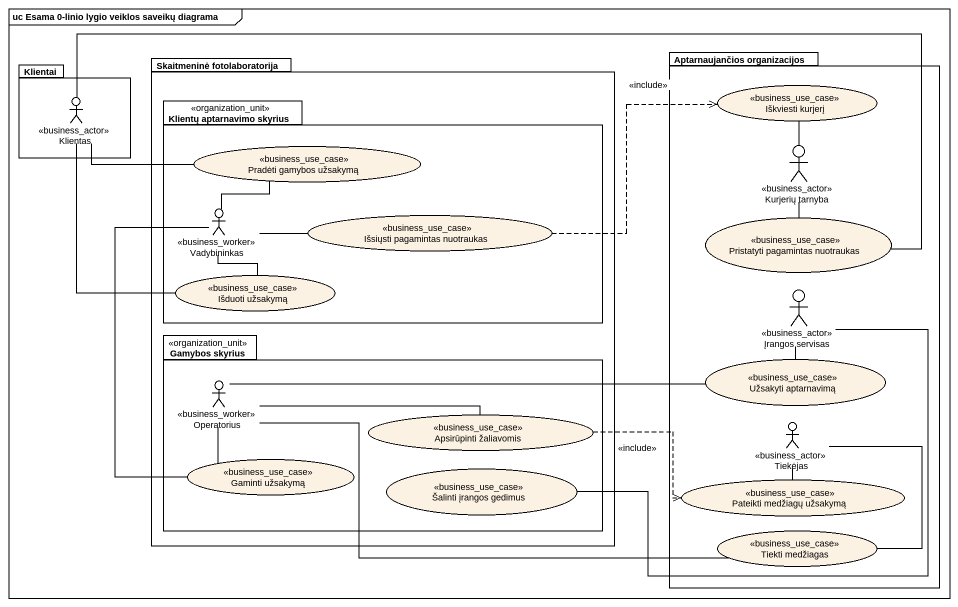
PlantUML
@startuml
mainframe uc Esama 0-linio lygio veiklos saveikų diagrama
package "Skaitmeninė fotolaboratorija" as Skaitmeninė_fotolaboratorija {
  package "Klientų aptarnavimo skyrius" as Klientų_aptarnavimo_skyrius <<organization_unit>> {
    usecase "Pradėti gamybos užsakymą" as Pradėti_gamybos_užsakymą <<business_use_case>>
    actor Vadybininkas <<business_worker>>
    usecase "Išsiųsti pagamintas nuotraukas" as Išsiųsti_pagamintas <<business_use_case>>
    usecase "Išduoti užsakymą" as Išduoti_užsakymą <<business_use_case>>
  }
  package "Gamybos skyrius" as Gamybos_skyrius <<organization_unit>> {
    actor Operatorius <<business_worker>>
    usecase "Apsirūpinti žaliavomis" as Apsirūpinti_žaliavomis <<business_use_case>>
    usecase "Gaminti užsakymą" as Gaminti_užsakymą <<business_use_case>>
    usecase "Šalinti įrangos gedimus" as Šalinti_įrangos_gedimus <<business_use_case>>
  }
}
package "Aptarnaujančios organizacijos" as Aptarnaujančios {
  usecase "Iškviesti kurjerį" as Iškviesti_kurjerį <<business_use_case>>
  actor "Kurjerių tarnyba" as Kurjerių_tarnyba <<business_actor>>
  usecase "Pristatyti pagamintas nuotraukas" as Pristatyti_pagamintas <<business_use_case>>
  actor "Įrangos servisas" as Įrangos_servisas <<business_actor>>
  usecase "Užsakyti aptarnavimą" as Užsakyti_aptarnavimą <<business_use_case>>
  actor Tiekėjas <<business_actor>>
  usecase "Pateikti medžiagų užsakymą" as Pateikti_medžiagų_užsakymą <<business_use_case>>
  usecase "Tiekti medžiagas" as Tiekti_medžiagas <<business_use_case>>
}
package Klientai {
  actor Klientas <<business_actor>>
}
Klientas -right- Pradėti_gamybos_užsakymą
Iškviesti_kurjerį -- Kurjerių_tarnyba
Pradėti_gamybos_užsakymą -- Vadybininkas
Kurjerių_tarnyba -- Pristatyti_pagamintas
Vadybininkas -right- Išsiųsti_pagamintas
Vadybininkas -- Išduoti_užsakymą
Išsiųsti_pagamintas .right.> Iškviesti_kurjerį : <<include>>
Pristatyti_pagamintas -left- Klientas
Išduoti_užsakymą -up- Klientas
Įrangos_servisas -left- Šalinti_įrangos_gedimus
Užsakyti_aptarnavimą -up- Įrangos_servisas
Operatorius -right- Užsakyti_aptarnavimą
Operatorius -right- Apsirūpinti_žaliavomis
Operatorius -- Gaminti_užsakymą
Apsirūpinti_žaliavomis .right.> Pateikti_medžiagų_užsakymą : <<include>>
Tiekėjas -- Tiekti_medžiagas
Gaminti_užsakymą -up- Vadybininkas
Pateikti_medžiagų_užsakymą -up- Tiekėjas
Tiekti_medžiagas -left- Operatorius
@enduml
